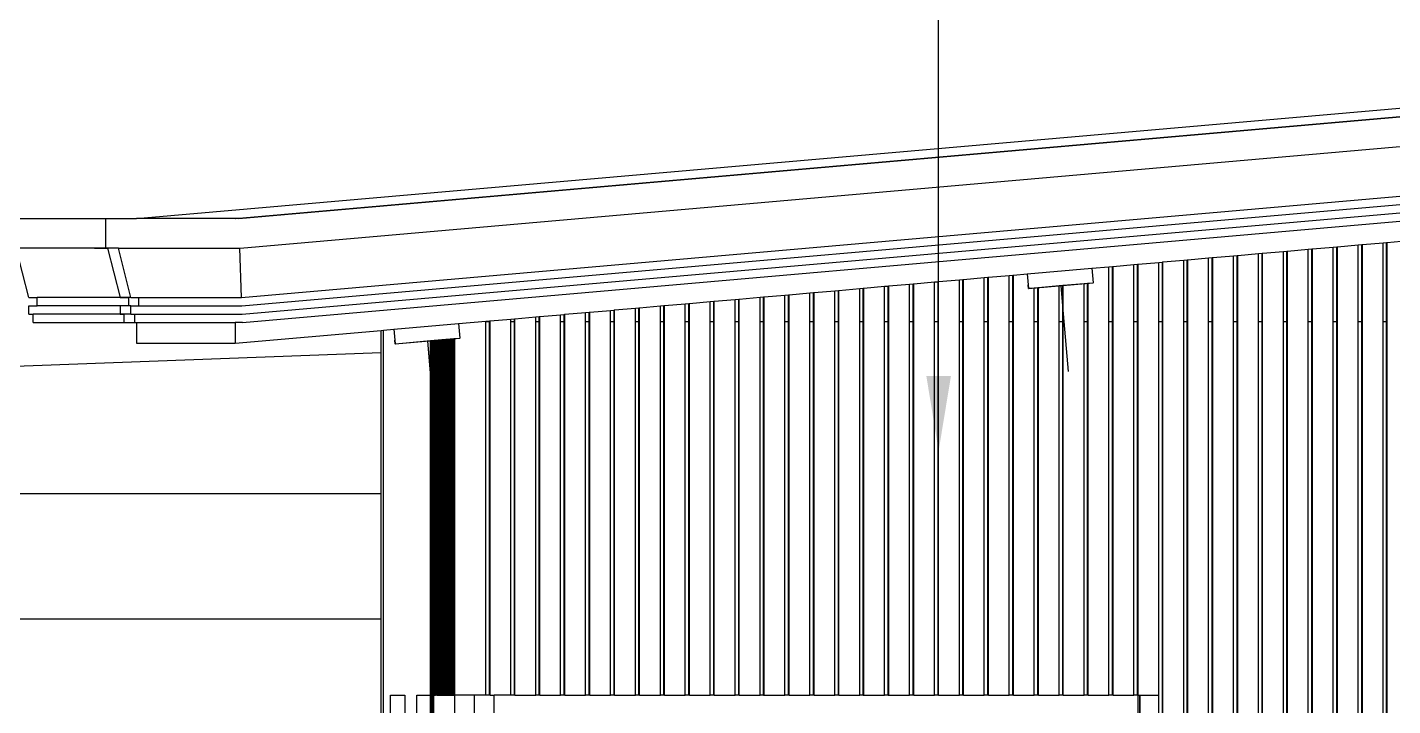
# Model space of a CAD drawing. Header units: inches. Extents: x 7263 to 14962, y 1317 to 2926.
# Drawn here: x 7430.755 to 7434.041, y 1508.798 to 1510.432 of the extents above; entities that cross this region are included whole.
import ezdxf

# ---------------------------------------------------------------- set-up
doc = ezdxf.new("R2010")
doc.units = ezdxf.units.IN
doc.header["$MEASUREMENT"] = 0
doc.layers.add('Layer6', color=6, linetype='Continuous')
doc.styles.get("Standard").update_dxf_attribs({"font": ''})
doc.styles.get('Standard').set_extended_font_data('Tw Cen MT Condensed')
doc.dimstyles.get("Standard").update_dxf_attribs({"dimtxt": 0.2, "dimasz": 0.18, "dimexe": 0.18, "dimexo": 0.0625, "dimgap": 0.09, "dimtad": 0, "dimzin": 0, "dimdsep": 46, "dimtxsty": 'Standard', "dimblk": 'ARCHTICK', "dimcen": 0.09, "dimclrd": 8, "dimclre": 8, "dimclrt": 2, "dimadec": 0, "dimazin": 0, "dimtfac": 1, "dimtofl": 0, "dimtmove": 0, "dimatfit": 3, "dimfxl": 1, "dimtolj": 1, "dimtzin": 0, "dimarcsym": 0})

# ---------------------------------------------------------------- blocks, each defined once
blk = doc.blocks.new('_ArchTick')
at = {"color": 0, "linetype": 'ByBlock', "const_width": 0.15}
blk.add_lwpolyline([(-0.5, -0.5), (0.5, 0.5)], dxfattribs=at)

msp = doc.modelspace()

# ---------------------------------------------------------------- linework, layer by layer
for p, q in [((7431.0182, 1509.9712), (7434.9604, 1510.3162)), ((7431.2555, 1509.9712), (7435.3561, 1510.3301)), ((7431.2561, 1509.9712), (7435.3566, 1510.3301)), ((7431.2561, 1509.9712), (7435.3561, 1510.33)), ((7431.2645, 1509.9712), (7435.3651, 1510.3301)), ((7431.2676, 1509.9002), (7435.3673, 1510.259)), ((7431.2711, 1509.7812), (7435.3716, 1510.1401)), ((7431.2714, 1509.7612), (7435.3719, 1510.1201)), ((7431.2719, 1509.7612), (7435.3725, 1510.1201)), ((7431.2728, 1509.7412), (7435.3734, 1510.1001)), ((7431.2734, 1509.7212), (7435.3561, 1510.0785)), ((7430.6977, 1509.9712), (7430.9447, 1509.9712)), ((7430.9447, 1509.9002), (7430.9447, 1509.9712)), ((7430.9447, 1509.9712), (7431.0182, 1509.9712)), ((7431.2555, 1509.9712), (7431.0182, 1509.9712)), ((7431.2561, 1509.9712), (7431.2555, 1509.9712)), ((7431.2645, 1509.9712), (7431.2561, 1509.9712)), ((7434.0181, 1509.9129), (7434.0266, 1509.9137)), ((7434.0266, 1509.9137), (7434.0281, 1509.9138)), ((7434.0266, 1509.7235), (7434.0266, 1509.9137)), ((7434.0281, 1509.9138), (7434.078, 1509.9182)), ((7434.0281, 1506.5735), (7434.0281, 1509.9138)), ((7430.7592, 1509.7812), (7430.7287, 1509.9002)), ((7430.9447, 1509.9002), (7430.7287, 1509.9002)), ((7430.9172, 1509.9002), (7430.9482, 1509.9002)), ((7430.9748, 1509.9002), (7430.9447, 1509.9002)), ((7430.9482, 1509.9002), (7430.9787, 1509.7812)), ((7431.0044, 1509.7812), (7430.9748, 1509.9002)), ((7430.9748, 1509.9002), (7431.2667, 1509.9002)), ((7431.2667, 1509.9002), (7431.2676, 1509.9002)), ((7431.2711, 1509.7812), (7431.2667, 1509.9002)), ((7433.6082, 1509.8771), (7433.6582, 1509.8815)), ((7433.6582, 1509.8815), (7433.6668, 1509.8822)), ((7433.6582, 1509.7235), (7433.6582, 1509.8815)), ((7433.6668, 1509.8822), (7433.6682, 1509.8823)), ((7433.6668, 1509.7235), (7433.6668, 1509.8822)), ((7433.6682, 1509.8823), (7433.7182, 1509.8867)), ((7433.6682, 1506.5735), (7433.6682, 1509.8823)), ((7433.7182, 1509.8867), (7433.7268, 1509.8875)), ((7433.7182, 1509.7235), (7433.7182, 1509.8867)), ((7433.7268, 1509.8875), (7433.7282, 1509.8876)), ((7433.7268, 1509.7235), (7433.7268, 1509.8875)), ((7433.7282, 1509.8876), (7433.7782, 1509.892)), ((7433.7282, 1506.5735), (7433.7282, 1509.8876)), ((7433.7782, 1509.892), (7433.7867, 1509.8927)), ((7433.7782, 1509.7235), (7433.7782, 1509.892)), ((7433.7867, 1509.8927), (7433.7882, 1509.8928)), ((7433.7867, 1509.7235), (7433.7867, 1509.8927)), ((7433.7882, 1509.8928), (7433.8381, 1509.8972)), ((7433.7882, 1506.5735), (7433.7882, 1509.8928)), ((7433.8381, 1509.8972), (7433.8467, 1509.898)), ((7433.8381, 1509.7235), (7433.8381, 1509.8972)), ((7433.8467, 1509.898), (7433.8481, 1509.8981)), ((7433.8467, 1509.7235), (7433.8467, 1509.898)), ((7433.8481, 1509.8981), (7433.8981, 1509.9025)), ((7433.8481, 1506.5735), (7433.8481, 1509.8981)), ((7433.8981, 1509.9025), (7433.9067, 1509.9032)), ((7433.8981, 1509.7235), (7433.8981, 1509.9025)), ((7433.9067, 1509.9032), (7433.9081, 1509.9033)), ((7433.9067, 1509.7235), (7433.9067, 1509.9032)), ((7433.9081, 1509.9033), (7433.9581, 1509.9077)), ((7433.9081, 1509.7235), (7433.9081, 1509.9033)), ((7433.9581, 1509.9077), (7433.9667, 1509.9085)), ((7433.9581, 1509.7235), (7433.9581, 1509.9077)), ((7433.9667, 1509.9085), (7433.9681, 1509.9086)), ((7433.9667, 1509.7235), (7433.9667, 1509.9085)), ((7433.9681, 1509.9086), (7434.0181, 1509.9129)), ((7433.9681, 1506.5735), (7433.9681, 1509.9086)), ((7434.0181, 1509.7235), (7434.0181, 1509.9129)), ((7433.1617, 1509.838), (7433.3171, 1509.8516)), ((7433.3171, 1509.8516), (7433.3583, 1509.8552)), ((7433.3171, 1509.8516), (7433.3201, 1509.8165)), ((7433.3583, 1509.8552), (7433.3669, 1509.856)), ((7433.3583, 1509.7235), (7433.3583, 1509.8552)), ((7433.3669, 1509.856), (7433.3683, 1509.8561)), ((7433.3669, 1509.7235), (7433.3669, 1509.856)), ((7433.3683, 1509.8561), (7433.4183, 1509.8605)), ((7433.3683, 1508.8235), (7433.3683, 1509.8561)), ((7433.4183, 1509.8605), (7433.4269, 1509.8612)), ((7433.4183, 1509.7235), (7433.4183, 1509.8605)), ((7433.4269, 1509.8612), (7433.4283, 1509.8613)), ((7433.4269, 1509.7235), (7433.4269, 1509.8612)), ((7433.4283, 1509.8613), (7433.4783, 1509.8657)), ((7433.4283, 1508.8235), (7433.4283, 1509.8613)), ((7433.4783, 1509.8657), (7433.4869, 1509.8665)), ((7433.4783, 1509.7235), (7433.4783, 1509.8657)), ((7433.4869, 1509.8665), (7433.4883, 1509.8666)), ((7433.4869, 1509.7235), (7433.4869, 1509.8665)), ((7433.4883, 1509.8666), (7433.5383, 1509.871)), ((7433.4883, 1506.5735), (7433.4883, 1509.8666)), ((7433.5383, 1509.871), (7433.5468, 1509.8717)), ((7433.5383, 1509.7235), (7433.5383, 1509.871)), ((7433.5468, 1509.8717), (7433.5482, 1509.8718)), ((7433.5468, 1509.7235), (7433.5468, 1509.8717)), ((7433.5482, 1509.8718), (7433.5982, 1509.8762)), ((7433.5482, 1509.7235), (7433.5482, 1509.8718)), ((7433.5982, 1509.8762), (7433.6068, 1509.877)), ((7433.5982, 1509.7235), (7433.5982, 1509.8762)), ((7433.6068, 1509.877), (7433.6082, 1509.8771)), ((7433.6068, 1509.7235), (7433.6068, 1509.877)), ((7433.6082, 1506.5735), (7433.6082, 1509.8771)), ((7432.8885, 1509.8141), (7432.9385, 1509.8185)), ((7432.9385, 1509.8185), (7432.9471, 1509.8192)), ((7432.9385, 1509.7235), (7432.9385, 1509.8185)), ((7432.9471, 1509.8192), (7432.9485, 1509.8193)), ((7432.9471, 1509.7235), (7432.9471, 1509.8192)), ((7432.9485, 1509.8193), (7432.9985, 1509.8237)), ((7432.9485, 1508.8235), (7432.9485, 1509.8193)), ((7432.9985, 1509.8237), (7433.0071, 1509.8245)), ((7432.9985, 1509.7235), (7432.9985, 1509.8237)), ((7433.0071, 1509.8245), (7433.0085, 1509.8246)), ((7433.0071, 1509.7235), (7433.0071, 1509.8245)), ((7433.0085, 1509.8246), (7433.0584, 1509.829)), ((7433.0085, 1508.8235), (7433.0085, 1509.8246)), ((7433.0584, 1509.829), (7433.067, 1509.8297)), ((7433.0584, 1509.7235), (7433.0584, 1509.829)), ((7433.067, 1509.8297), (7433.0684, 1509.8298)), ((7433.067, 1509.7235), (7433.067, 1509.8297)), ((7433.0684, 1509.8298), (7433.1184, 1509.8342)), ((7433.0684, 1508.8235), (7433.0684, 1509.8298)), ((7433.1184, 1509.8342), (7433.127, 1509.835)), ((7433.1184, 1509.7235), (7433.1184, 1509.8342)), ((7433.127, 1509.835), (7433.1284, 1509.8351)), ((7433.127, 1509.7235), (7433.127, 1509.835)), ((7433.1284, 1509.8351), (7433.1616, 1509.838)), ((7433.1284, 1508.8235), (7433.1284, 1509.8351)), ((7433.1616, 1509.838), (7433.1639, 1509.8118)), ((7433.1616, 1509.838), (7433.1617, 1509.838)), ((7433.1617, 1509.838), (7433.164, 1509.8118)), ((7433.1647, 1509.8031), (7433.3201, 1509.8165)), ((7433.3195, 1509.8159), (7433.3083, 1509.8149)), ((7433.3201, 1509.8165), (7433.3195, 1509.8159)), ((7432.5187, 1509.7817), (7432.5272, 1509.7825)), ((7432.5272, 1509.7825), (7432.5287, 1509.7826)), ((7432.5272, 1509.7235), (7432.5272, 1509.7825)), ((7432.5287, 1509.7826), (7432.5786, 1509.787)), ((7432.5287, 1508.8235), (7432.5287, 1509.7826)), ((7432.5786, 1509.787), (7432.5872, 1509.7877)), ((7432.5786, 1509.7235), (7432.5786, 1509.787)), ((7432.5872, 1509.7877), (7432.5886, 1509.7878)), ((7432.5872, 1509.7235), (7432.5872, 1509.7877)), ((7432.5886, 1509.7878), (7432.6386, 1509.7922)), ((7432.5886, 1508.8235), (7432.5886, 1509.7878)), ((7432.6386, 1509.7922), (7432.6472, 1509.793)), ((7432.6386, 1509.7235), (7432.6386, 1509.7922)), ((7432.6472, 1509.793), (7432.6486, 1509.7931)), ((7432.6472, 1509.7235), (7432.6472, 1509.793)), ((7432.6486, 1509.7931), (7432.6986, 1509.7975)), ((7432.6486, 1508.8235), (7432.6486, 1509.7931)), ((7432.6986, 1509.7975), (7432.7072, 1509.7982)), ((7432.6986, 1509.7235), (7432.6986, 1509.7975)), ((7432.7072, 1509.7982), (7432.7086, 1509.7983)), ((7432.7072, 1509.7235), (7432.7072, 1509.7982)), ((7432.7086, 1509.7983), (7432.7586, 1509.8027)), ((7432.7086, 1508.8235), (7432.7086, 1509.7983)), ((7432.7586, 1509.8027), (7432.7671, 1509.8035)), ((7432.7586, 1509.7235), (7432.7586, 1509.8027)), ((7432.7671, 1509.8035), (7432.7686, 1509.8036)), ((7432.7671, 1509.7235), (7432.7671, 1509.8035)), ((7432.7686, 1509.8036), (7432.8185, 1509.808)), ((7432.7686, 1508.8235), (7432.7686, 1509.8036)), ((7432.8185, 1509.808), (7432.8271, 1509.8087)), ((7432.8185, 1509.7235), (7432.8185, 1509.808)), ((7432.8271, 1509.8087), (7432.8285, 1509.8088)), ((7432.8271, 1509.7235), (7432.8271, 1509.8087)), ((7432.8285, 1509.8088), (7432.8785, 1509.8132)), ((7432.8285, 1509.7235), (7432.8285, 1509.8088)), ((7432.8785, 1509.8132), (7432.8871, 1509.814)), ((7432.8785, 1509.7235), (7432.8785, 1509.8132)), ((7432.8871, 1509.814), (7432.8885, 1509.8141)), ((7432.8871, 1509.7235), (7432.8871, 1509.814)), ((7432.8885, 1508.8235), (7432.8885, 1509.8141)), ((7433.1639, 1509.8118), (7433.1647, 1509.8031)), ((7433.164, 1509.8118), (7433.1639, 1509.8118)), ((7433.1647, 1509.8031), (7433.164, 1509.8118)), ((7433.1647, 1509.8031), (7433.1654, 1509.8025)), ((7433.1784, 1509.8036), (7433.1654, 1509.8025)), ((7433.187, 1509.8044), (7433.1784, 1509.8036)), ((7433.1784, 1509.7235), (7433.1784, 1509.8036)), ((7433.1884, 1509.8045), (7433.187, 1509.8044)), ((7433.187, 1509.7235), (7433.187, 1509.8044)), ((7433.2384, 1509.8088), (7433.1884, 1509.8045)), ((7433.1884, 1509.7235), (7433.1884, 1509.8045)), ((7433.247, 1509.8096), (7433.2384, 1509.8088)), ((7433.2384, 1509.7235), (7433.2384, 1509.8088)), ((7433.2424, 1509.8092), (7433.2483, 1509.742)), ((7433.2424, 1509.8092), (7433.2456, 1509.7727)), ((7433.2484, 1509.8097), (7433.247, 1509.8096)), ((7433.247, 1509.7235), (7433.247, 1509.8096)), ((7433.2983, 1509.814), (7433.2484, 1509.8097)), ((7433.2484, 1508.8235), (7433.2484, 1509.8097)), ((7433.3069, 1509.8148), (7433.2983, 1509.814)), ((7433.2983, 1509.7235), (7433.2983, 1509.814)), ((7433.3083, 1509.8149), (7433.3069, 1509.8148)), ((7433.3069, 1509.7235), (7433.3069, 1509.8148)), ((7433.3083, 1508.8235), (7433.3083, 1509.8149)), ((7430.7592, 1509.7812), (7430.7792, 1509.7812)), ((7430.7592, 1509.7412), (7430.7592, 1509.7612)), ((7430.7592, 1509.7612), (7430.7792, 1509.7612)), ((7430.7792, 1509.7612), (7430.7792, 1509.7812)), ((7431.0044, 1509.7812), (7430.7792, 1509.7812)), ((7431.0044, 1509.7612), (7430.7792, 1509.7612)), ((7430.9787, 1509.7812), (7430.9987, 1509.7812)), ((7430.9987, 1509.7612), (7430.9787, 1509.7612)), ((7430.9787, 1509.7612), (7430.9787, 1509.7412)), ((7430.9987, 1509.7812), (7430.9987, 1509.7612)), ((7431.0044, 1509.7812), (7431.0238, 1509.7812)), ((7431.0044, 1509.7412), (7431.0044, 1509.7612)), ((7431.0044, 1509.7612), (7431.0238, 1509.7612)), ((7431.0238, 1509.7612), (7431.0238, 1509.7812)), ((7431.0238, 1509.7812), (7431.2711, 1509.7812)), ((7431.0238, 1509.7612), (7431.2714, 1509.7612)), ((7431.2719, 1509.7612), (7431.2714, 1509.7612)), ((7432.1088, 1509.7458), (7432.1588, 1509.7502)), ((7432.1588, 1509.7502), (7432.1674, 1509.751)), ((7432.1588, 1509.7235), (7432.1588, 1509.7502)), ((7432.1674, 1509.751), (7432.1688, 1509.7511)), ((7432.1674, 1509.7235), (7432.1674, 1509.751)), ((7432.1688, 1509.7511), (7432.2188, 1509.7555)), ((7432.1688, 1508.8235), (7432.1688, 1509.7511)), ((7432.2188, 1509.7555), (7432.2274, 1509.7562)), ((7432.2188, 1509.7235), (7432.2188, 1509.7555)), ((7432.2274, 1509.7562), (7432.2288, 1509.7563)), ((7432.2274, 1509.7235), (7432.2274, 1509.7562)), ((7432.2288, 1509.7563), (7432.2788, 1509.7607)), ((7432.2288, 1508.8235), (7432.2288, 1509.7563)), ((7432.2788, 1509.7607), (7432.2873, 1509.7615)), ((7432.2788, 1509.7235), (7432.2788, 1509.7607)), ((7432.2873, 1509.7615), (7432.2887, 1509.7616)), ((7432.2873, 1509.7235), (7432.2873, 1509.7615)), ((7432.2887, 1509.7616), (7432.3387, 1509.766)), ((7432.2887, 1508.8235), (7432.2887, 1509.7616)), ((7432.3387, 1509.766), (7432.3473, 1509.7667)), ((7432.3387, 1509.7235), (7432.3387, 1509.766)), ((7432.3473, 1509.7667), (7432.3487, 1509.7668)), ((7432.3473, 1509.7235), (7432.3473, 1509.7667)), ((7432.3487, 1509.7668), (7432.3987, 1509.7712)), ((7432.3487, 1508.8235), (7432.3487, 1509.7668)), ((7432.3987, 1509.7712), (7432.4073, 1509.772)), ((7432.3987, 1509.7235), (7432.3987, 1509.7712)), ((7432.4073, 1509.772), (7432.4087, 1509.7721)), ((7432.4073, 1509.7235), (7432.4073, 1509.772)), ((7432.4087, 1509.7721), (7432.4587, 1509.7765)), ((7432.4087, 1508.8235), (7432.4087, 1509.7721)), ((7432.4587, 1509.7765), (7432.4673, 1509.7772)), ((7432.4587, 1509.7235), (7432.4587, 1509.7765)), ((7432.4673, 1509.7772), (7432.4687, 1509.7773)), ((7432.4673, 1509.7235), (7432.4673, 1509.7772)), ((7432.4687, 1509.7773), (7432.5187, 1509.7817)), ((7432.4687, 1509.7235), (7432.4687, 1509.7773)), ((7432.5187, 1509.7235), (7432.5187, 1509.7817)), ((7430.7592, 1509.7412), (7430.7692, 1509.7412)), ((7430.7692, 1509.7212), (7430.7692, 1509.7412)), ((7431.0044, 1509.7412), (7430.7692, 1509.7412)), ((7430.7692, 1509.7212), (7431.0141, 1509.7212)), ((7430.9787, 1509.7412), (7430.9887, 1509.7412)), ((7430.9887, 1509.7212), (7430.9887, 1509.7412)), ((7431.0044, 1509.7412), (7431.0141, 1509.7412)), ((7431.0141, 1509.7212), (7431.0141, 1509.7412)), ((7431.0141, 1509.7412), (7431.2728, 1509.7412)), ((7431.0141, 1509.7212), (7431.0182, 1509.7212)), ((7431.0182, 1509.7212), (7431.0182, 1509.6712)), ((7431.0182, 1509.7212), (7431.2555, 1509.7212)), ((7431.2555, 1509.7212), (7431.2555, 1509.6712)), ((7431.2734, 1509.7212), (7431.2555, 1509.7212)), ((7431.6374, 1509.7046), (7431.7929, 1509.7182)), ((7431.7929, 1509.7182), (7431.8589, 1509.724)), ((7431.7929, 1509.7182), (7431.7959, 1509.6831)), ((7431.8589, 1509.724), (7431.8675, 1509.7247)), ((7431.8589, 1509.7235), (7431.8589, 1509.724)), ((7431.8589, 1509.7235), (7431.8675, 1509.7235)), ((7431.8589, 1508.8235), (7431.8589, 1509.7235)), ((7431.8675, 1509.7247), (7431.8689, 1509.7248)), ((7431.8675, 1509.7235), (7431.8675, 1509.7247)), ((7431.8675, 1508.8235), (7431.8675, 1509.7235)), ((7431.8689, 1509.7248), (7431.9189, 1509.7292)), ((7431.8689, 1508.8235), (7431.8689, 1509.7248)), ((7431.9189, 1509.7292), (7431.9275, 1509.73)), ((7431.9189, 1509.7235), (7431.9189, 1509.7292)), ((7431.9189, 1509.7235), (7431.9275, 1509.7235)), ((7431.9189, 1508.8235), (7431.9189, 1509.7235)), ((7431.9275, 1509.73), (7431.9289, 1509.7301)), ((7431.9275, 1509.7235), (7431.9275, 1509.73)), ((7431.9275, 1508.8235), (7431.9275, 1509.7235)), ((7431.9289, 1509.7301), (7431.9789, 1509.7345)), ((7431.9289, 1508.8235), (7431.9289, 1509.7301)), ((7431.9789, 1509.7345), (7431.9875, 1509.7352)), ((7431.9789, 1509.7235), (7431.9789, 1509.7345)), ((7431.9789, 1509.7235), (7431.9875, 1509.7235)), ((7431.9789, 1508.8235), (7431.9789, 1509.7235)), ((7431.9875, 1509.7352), (7431.9889, 1509.7353)), ((7431.9875, 1509.7235), (7431.9875, 1509.7352)), ((7431.9875, 1508.8235), (7431.9875, 1509.7235)), ((7431.9889, 1509.7353), (7432.0388, 1509.7397)), ((7431.9889, 1508.8235), (7431.9889, 1509.7353)), ((7432.0388, 1509.7397), (7432.0474, 1509.7405)), ((7432.0388, 1509.7235), (7432.0388, 1509.7397)), ((7432.0388, 1509.7235), (7432.0474, 1509.7235)), ((7432.0388, 1508.8235), (7432.0388, 1509.7235)), ((7432.0474, 1509.7405), (7432.0488, 1509.7406)), ((7432.0474, 1509.7235), (7432.0474, 1509.7405)), ((7432.0474, 1508.8235), (7432.0474, 1509.7235)), ((7432.0488, 1509.7406), (7432.0988, 1509.745)), ((7432.0488, 1508.8235), (7432.0488, 1509.7406)), ((7432.0988, 1509.745), (7432.1074, 1509.7457)), ((7432.0988, 1509.7235), (7432.0988, 1509.745)), ((7432.0988, 1509.7235), (7432.1074, 1509.7235)), ((7432.0988, 1508.8235), (7432.0988, 1509.7235)), ((7432.1074, 1509.7457), (7432.1088, 1509.7458)), ((7432.1074, 1509.7235), (7432.1074, 1509.7457)), ((7432.1074, 1509.7235), (7432.1088, 1509.7235)), ((7432.1074, 1508.8235), (7432.1074, 1509.7235)), ((7432.1088, 1509.7235), (7432.1088, 1509.7458)), ((7432.1088, 1508.8235), (7432.1088, 1509.7235)), ((7432.1588, 1509.7235), (7432.1674, 1509.7235)), ((7432.1588, 1508.8235), (7432.1588, 1509.7235)), ((7432.1674, 1508.8235), (7432.1674, 1509.7235)), ((7432.2188, 1509.7235), (7432.2274, 1509.7235)), ((7432.2188, 1508.8235), (7432.2188, 1509.7235)), ((7432.2274, 1508.8235), (7432.2274, 1509.7235)), ((7432.2788, 1509.7235), (7432.2873, 1509.7235)), ((7432.2788, 1508.8235), (7432.2788, 1509.7235)), ((7432.2873, 1508.8235), (7432.2873, 1509.7235)), ((7432.3387, 1509.7235), (7432.3473, 1509.7235)), ((7432.3387, 1508.8235), (7432.3387, 1509.7235)), ((7432.3473, 1508.8235), (7432.3473, 1509.7235)), ((7432.3987, 1509.7235), (7432.4073, 1509.7235)), ((7432.3987, 1508.8235), (7432.3987, 1509.7235)), ((7432.4073, 1508.8235), (7432.4073, 1509.7235)), ((7432.4587, 1509.7235), (7432.4673, 1509.7235)), ((7432.4587, 1508.8235), (7432.4587, 1509.7235)), ((7432.4673, 1509.7235), (7432.4687, 1509.7235)), ((7432.4673, 1508.8235), (7432.4673, 1509.7235)), ((7432.4687, 1508.8235), (7432.4687, 1509.7235)), ((7432.5187, 1509.7235), (7432.5272, 1509.7235)), ((7432.5187, 1508.8235), (7432.5187, 1509.7235)), ((7432.5272, 1508.8235), (7432.5272, 1509.7235)), ((7432.5786, 1509.7235), (7432.5872, 1509.7235)), ((7432.5786, 1508.8235), (7432.5786, 1509.7235)), ((7432.5872, 1508.8235), (7432.5872, 1509.7235)), ((7432.6386, 1509.7235), (7432.6472, 1509.7235)), ((7432.6386, 1508.8235), (7432.6386, 1509.7235)), ((7432.6472, 1508.8235), (7432.6472, 1509.7235)), ((7432.6986, 1509.7235), (7432.7072, 1509.7235)), ((7432.6986, 1508.8235), (7432.6986, 1509.7235)), ((7432.7072, 1508.8235), (7432.7072, 1509.7235)), ((7432.7586, 1509.7235), (7432.7671, 1509.7235)), ((7432.7586, 1508.8235), (7432.7586, 1509.7235)), ((7432.7671, 1508.8235), (7432.7671, 1509.7235)), ((7432.8185, 1509.7235), (7432.8271, 1509.7235)), ((7432.8185, 1508.8235), (7432.8185, 1509.7235)), ((7432.8271, 1509.7235), (7432.8285, 1509.7235)), ((7432.8271, 1508.8235), (7432.8271, 1509.7235)), ((7432.8285, 1508.8235), (7432.8285, 1509.7235)), ((7432.8785, 1509.7235), (7432.8871, 1509.7235)), ((7432.8785, 1508.8235), (7432.8785, 1509.7235)), ((7432.8871, 1508.8235), (7432.8871, 1509.7235)), ((7432.9385, 1509.7235), (7432.9471, 1509.7235)), ((7432.9385, 1508.8235), (7432.9385, 1509.7235)), ((7432.9471, 1508.8235), (7432.9471, 1509.7235)), ((7432.9985, 1509.7235), (7433.0071, 1509.7235)), ((7432.9985, 1508.8235), (7432.9985, 1509.7235)), ((7433.0071, 1508.8235), (7433.0071, 1509.7235)), ((7433.0584, 1509.7235), (7433.067, 1509.7235)), ((7433.0584, 1508.8235), (7433.0584, 1509.7235)), ((7433.067, 1508.8235), (7433.067, 1509.7235)), ((7433.1184, 1509.7235), (7433.127, 1509.7235)), ((7433.1184, 1508.8235), (7433.1184, 1509.7235)), ((7433.127, 1508.8235), (7433.127, 1509.7235)), ((7433.1784, 1509.7235), (7433.187, 1509.7235)), ((7433.1784, 1508.8235), (7433.1784, 1509.7235)), ((7433.187, 1509.7235), (7433.1884, 1509.7235)), ((7433.187, 1508.8235), (7433.187, 1509.7235)), ((7433.1884, 1508.8235), (7433.1884, 1509.7235)), ((7433.2384, 1509.7235), (7433.247, 1509.7235)), ((7433.2384, 1508.8235), (7433.2384, 1509.7235)), ((7433.247, 1508.8235), (7433.247, 1509.7235)), ((7433.2483, 1509.742), (7433.2603, 1509.6031)), ((7433.2983, 1509.7235), (7433.3069, 1509.7235)), ((7433.2983, 1508.8235), (7433.2983, 1509.7235)), ((7433.3069, 1508.8235), (7433.3069, 1509.7235)), ((7433.3583, 1509.7235), (7433.3669, 1509.7235)), ((7433.3583, 1508.8235), (7433.3583, 1509.7235)), ((7433.3669, 1508.8235), (7433.3669, 1509.7235)), ((7433.4183, 1509.7235), (7433.4269, 1509.7235)), ((7433.4183, 1508.8235), (7433.4183, 1509.7235)), ((7433.4269, 1508.8235), (7433.4269, 1509.7235)), ((7433.4783, 1509.7235), (7433.4869, 1509.7235)), ((7433.4783, 1508.8235), (7433.4783, 1509.7235)), ((7433.4869, 1506.5735), (7433.4869, 1509.7235)), ((7433.5383, 1509.7235), (7433.5468, 1509.7235)), ((7433.5383, 1506.5735), (7433.5383, 1509.7235)), ((7433.5468, 1509.7235), (7433.5482, 1509.7235)), ((7433.5468, 1506.5735), (7433.5468, 1509.7235)), ((7433.5482, 1506.5735), (7433.5482, 1509.7235)), ((7433.5982, 1509.7235), (7433.6068, 1509.7235)), ((7433.5982, 1506.5735), (7433.5982, 1509.7235)), ((7433.6068, 1506.5735), (7433.6068, 1509.7235)), ((7433.6582, 1509.7235), (7433.6668, 1509.7235)), ((7433.6582, 1506.5735), (7433.6582, 1509.7235)), ((7433.6668, 1506.5735), (7433.6668, 1509.7235)), ((7433.7182, 1509.7235), (7433.7268, 1509.7235)), ((7433.7182, 1506.5735), (7433.7182, 1509.7235)), ((7433.7268, 1506.5735), (7433.7268, 1509.7235)), ((7433.7782, 1509.7235), (7433.7867, 1509.7235)), ((7433.7782, 1506.5735), (7433.7782, 1509.7235)), ((7433.7867, 1506.5735), (7433.7867, 1509.7235)), ((7433.8381, 1509.7235), (7433.8467, 1509.7235)), ((7433.8381, 1506.5735), (7433.8381, 1509.7235)), ((7433.8467, 1506.5735), (7433.8467, 1509.7235)), ((7433.8981, 1509.7235), (7433.9067, 1509.7235)), ((7433.8981, 1506.5735), (7433.8981, 1509.7235)), ((7433.9067, 1509.7235), (7433.9081, 1509.7235)), ((7433.9067, 1506.5735), (7433.9067, 1509.7235)), ((7433.9081, 1506.5735), (7433.9081, 1509.7235)), ((7433.9581, 1509.7235), (7433.9667, 1509.7235)), ((7433.9581, 1506.5735), (7433.9581, 1509.7235)), ((7433.9667, 1506.5735), (7433.9667, 1509.7235)), ((7434.0181, 1509.7235), (7434.0266, 1509.7235)), ((7434.0181, 1506.5735), (7434.0181, 1509.7235)), ((7434.0266, 1506.5735), (7434.0266, 1509.7235)), ((7431.2555, 1509.6712), (7431.6071, 1509.7019)), ((7431.6071, 1509.7019), (7431.6127, 1509.7024)), ((7431.6071, 1508.7435), (7431.6071, 1509.7019)), ((7431.6127, 1509.7024), (7431.6374, 1509.7046)), ((7431.6127, 1507.8435), (7431.6127, 1509.7024)), ((7431.6374, 1509.7046), (7431.6397, 1509.6784)), ((7431.6374, 1509.7046), (7431.6397, 1509.6784)), ((7431.6374, 1509.7046), (7431.6374, 1509.7046)), ((7431.0182, 1509.6712), (7431.2555, 1509.6712)), ((7431.6397, 1509.6784), (7431.6405, 1509.6697)), ((7431.6397, 1509.6784), (7431.6397, 1509.6784)), ((7431.6405, 1509.6697), (7431.6397, 1509.6784)), ((7431.6405, 1509.6697), (7431.7959, 1509.6831)), ((7431.6405, 1509.6697), (7431.6412, 1509.6691)), ((7431.7257, 1509.6764), (7431.6412, 1509.6691)), ((7431.7182, 1509.6758), (7431.724, 1509.6086)), ((7431.7182, 1509.6758), (7431.7214, 1509.6393)), ((7431.7271, 1509.6766), (7431.7257, 1509.6764)), ((7431.7257, 1508.8235), (7431.7257, 1509.6764)), ((7431.7271, 1508.8235), (7431.7271, 1509.6766)), ((7431.7274, 1509.6766), (7431.7271, 1509.6766)), ((7431.7288, 1509.6767), (7431.7274, 1509.6766)), ((7431.7274, 1508.8235), (7431.7274, 1509.6766)), ((7431.7288, 1508.8235), (7431.7288, 1509.6767)), ((7431.7291, 1509.6767), (7431.7288, 1509.6767)), ((7431.7305, 1509.6768), (7431.7291, 1509.6767)), ((7431.7291, 1508.8235), (7431.7291, 1509.6767)), ((7431.7308, 1509.6769), (7431.7305, 1509.6768)), ((7431.7305, 1508.8235), (7431.7305, 1509.6768)), ((7431.7322, 1509.677), (7431.7308, 1509.6769)), ((7431.7308, 1508.8235), (7431.7308, 1509.6769)), ((7431.7322, 1508.8235), (7431.7322, 1509.677)), ((7431.7325, 1509.677), (7431.7322, 1509.677)), ((7431.7339, 1509.6771), (7431.7325, 1509.677)), ((7431.7325, 1508.8235), (7431.7325, 1509.677)), ((7431.7342, 1509.6772), (7431.7339, 1509.6771)), ((7431.7339, 1508.8235), (7431.7339, 1509.6771)), ((7431.7356, 1509.6773), (7431.7342, 1509.6772)), ((7431.7342, 1508.8235), (7431.7342, 1509.6772)), ((7431.7356, 1508.8235), (7431.7356, 1509.6773)), ((7431.7359, 1509.6773), (7431.7356, 1509.6773)), ((7431.7373, 1509.6774), (7431.7359, 1509.6773)), ((7431.7359, 1508.8235), (7431.7359, 1509.6773)), ((7431.7376, 1509.6775), (7431.7373, 1509.6774)), ((7431.7373, 1508.8235), (7431.7373, 1509.6774)), ((7431.739, 1509.6776), (7431.7376, 1509.6775)), ((7431.7376, 1508.8235), (7431.7376, 1509.6775)), ((7431.739, 1508.8235), (7431.739, 1509.6776)), ((7431.7393, 1509.6776), (7431.739, 1509.6776)), ((7431.7407, 1509.6777), (7431.7393, 1509.6776)), ((7431.7393, 1508.8235), (7431.7393, 1509.6776)), ((7431.7407, 1508.8235), (7431.7407, 1509.6777)), ((7431.741, 1509.6777), (7431.7407, 1509.6777)), ((7431.7424, 1509.6779), (7431.741, 1509.6777)), ((7431.741, 1508.8235), (7431.741, 1509.6777)), ((7431.7424, 1508.8235), (7431.7424, 1509.6779)), ((7431.7427, 1509.6779), (7431.7424, 1509.6779)), ((7431.7441, 1509.678), (7431.7427, 1509.6779)), ((7431.7427, 1508.8235), (7431.7427, 1509.6779)), ((7431.7441, 1508.8235), (7431.7441, 1509.678)), ((7431.7444, 1509.678), (7431.7441, 1509.678)), ((7431.7458, 1509.6782), (7431.7444, 1509.678)), ((7431.7444, 1508.8235), (7431.7444, 1509.678)), ((7431.7458, 1508.8235), (7431.7458, 1509.6782)), ((7431.7461, 1509.6782), (7431.7458, 1509.6782)), ((7431.7475, 1509.6783), (7431.7461, 1509.6782)), ((7431.7461, 1508.8235), (7431.7461, 1509.6782)), ((7431.7475, 1508.8235), (7431.7475, 1509.6783)), ((7431.7478, 1509.6783), (7431.7475, 1509.6783)), ((7431.7492, 1509.6785), (7431.7478, 1509.6783)), ((7431.7478, 1508.8235), (7431.7478, 1509.6783)), ((7431.7492, 1508.8235), (7431.7492, 1509.6785)), ((7431.7494, 1509.6785), (7431.7492, 1509.6785)), ((7431.7509, 1509.6786), (7431.7494, 1509.6785)), ((7431.7494, 1508.8235), (7431.7494, 1509.6785)), ((7431.7509, 1508.8235), (7431.7509, 1509.6786)), ((7431.7511, 1509.6786), (7431.7509, 1509.6786)), ((7431.7526, 1509.6788), (7431.7511, 1509.6786)), ((7431.7511, 1508.8235), (7431.7511, 1509.6786)), ((7431.7526, 1508.8235), (7431.7526, 1509.6788)), ((7431.7528, 1509.6788), (7431.7526, 1509.6788)), ((7431.7542, 1509.6789), (7431.7528, 1509.6788)), ((7431.7528, 1508.8235), (7431.7528, 1509.6788)), ((7431.7542, 1508.8235), (7431.7542, 1509.6789)), ((7431.7545, 1509.6789), (7431.7542, 1509.6789)), ((7431.7559, 1509.679), (7431.7545, 1509.6789)), ((7431.7545, 1508.8235), (7431.7545, 1509.6789)), ((7431.7562, 1509.6791), (7431.7559, 1509.679)), ((7431.7559, 1508.8235), (7431.7559, 1509.679)), ((7431.7576, 1509.6792), (7431.7562, 1509.6791)), ((7431.7562, 1508.8235), (7431.7562, 1509.6791)), ((7431.7576, 1508.8235), (7431.7576, 1509.6792)), ((7431.7579, 1509.6792), (7431.7576, 1509.6792)), ((7431.7593, 1509.6793), (7431.7579, 1509.6792)), ((7431.7579, 1508.8235), (7431.7579, 1509.6792)), ((7431.7596, 1509.6794), (7431.7593, 1509.6793)), ((7431.7593, 1508.8235), (7431.7593, 1509.6793)), ((7431.761, 1509.6795), (7431.7596, 1509.6794)), ((7431.7596, 1508.8235), (7431.7596, 1509.6794)), ((7431.761, 1508.8235), (7431.761, 1509.6795)), ((7431.7613, 1509.6795), (7431.761, 1509.6795)), ((7431.7627, 1509.6796), (7431.7613, 1509.6795)), ((7431.7613, 1508.8235), (7431.7613, 1509.6795)), ((7431.763, 1509.6797), (7431.7627, 1509.6796)), ((7431.7627, 1508.8235), (7431.7627, 1509.6796)), ((7431.7644, 1509.6798), (7431.763, 1509.6797)), ((7431.763, 1508.8235), (7431.763, 1509.6797)), ((7431.7644, 1508.8235), (7431.7644, 1509.6798)), ((7431.7647, 1509.6798), (7431.7644, 1509.6798)), ((7431.7661, 1509.6799), (7431.7647, 1509.6798)), ((7431.7647, 1508.8235), (7431.7647, 1509.6798)), ((7431.7664, 1509.68), (7431.7661, 1509.6799)), ((7431.7661, 1508.8235), (7431.7661, 1509.6799)), ((7431.7678, 1509.6801), (7431.7664, 1509.68)), ((7431.7664, 1508.8235), (7431.7664, 1509.68)), ((7431.7678, 1508.8235), (7431.7678, 1509.6801)), ((7431.7681, 1509.6801), (7431.7678, 1509.6801)), ((7431.7695, 1509.6802), (7431.7681, 1509.6801)), ((7431.7681, 1508.8235), (7431.7681, 1509.6801)), ((7431.7695, 1508.8235), (7431.7695, 1509.6802)), ((7431.7698, 1509.6802), (7431.7695, 1509.6802)), ((7431.7712, 1509.6804), (7431.7698, 1509.6802)), ((7431.7698, 1508.8235), (7431.7698, 1509.6802)), ((7431.7712, 1508.8235), (7431.7712, 1509.6804)), ((7431.7715, 1509.6804), (7431.7712, 1509.6804)), ((7431.7729, 1509.6805), (7431.7715, 1509.6804)), ((7431.7715, 1508.8235), (7431.7715, 1509.6804)), ((7431.7729, 1508.8235), (7431.7729, 1509.6805)), ((7431.7732, 1509.6805), (7431.7729, 1509.6805)), ((7431.7746, 1509.6807), (7431.7732, 1509.6805)), ((7431.7732, 1508.8235), (7431.7732, 1509.6805)), ((7431.7746, 1508.8235), (7431.7746, 1509.6807)), ((7431.7749, 1509.6807), (7431.7746, 1509.6807)), ((7431.7763, 1509.6808), (7431.7749, 1509.6807)), ((7431.7749, 1508.8235), (7431.7749, 1509.6807)), ((7431.7763, 1508.8235), (7431.7763, 1509.6808)), ((7431.7766, 1509.6808), (7431.7763, 1509.6808)), ((7431.778, 1509.681), (7431.7766, 1509.6808)), ((7431.7766, 1508.8235), (7431.7766, 1509.6808)), ((7431.778, 1508.8235), (7431.778, 1509.681)), ((7431.7783, 1509.681), (7431.778, 1509.681)), ((7431.7797, 1509.6811), (7431.7783, 1509.681)), ((7431.7783, 1508.8235), (7431.7783, 1509.681)), ((7431.7797, 1508.8235), (7431.7797, 1509.6811)), ((7431.7799, 1509.6811), (7431.7797, 1509.6811)), ((7431.7814, 1509.6812), (7431.7799, 1509.6811)), ((7431.7799, 1508.8235), (7431.7799, 1509.6811)), ((7431.7816, 1509.6813), (7431.7814, 1509.6812)), ((7431.7814, 1508.8235), (7431.7814, 1509.6812)), ((7431.7831, 1509.6814), (7431.7816, 1509.6813)), ((7431.7816, 1508.8235), (7431.7816, 1509.6813)), ((7431.7845, 1509.6815), (7431.7831, 1509.6814)), ((7431.7831, 1508.8235), (7431.7831, 1509.6814)), ((7431.7953, 1509.6825), (7431.7845, 1509.6815)), ((7431.7845, 1508.8235), (7431.7845, 1509.6815)), ((7431.7959, 1509.6831), (7431.7953, 1509.6825)), ((7431.6071, 1509.6476), (7428.6182, 1509.5376)), ((7431.724, 1509.6086), (7431.736, 1509.4697)), ((7431.6071, 1509.3087), (7428.8238, 1509.3087)), ((7428.8238, 1509.0073), (7431.6071, 1509.0073)), ((7431.6298, 1507.9235), (7431.6298, 1508.8235)), ((7431.6298, 1508.8235), (7431.6636, 1508.8235)), ((7431.6636, 1508.8235), (7431.6636, 1507.9235)), ((7431.6925, 1507.0735), (7431.6925, 1508.8235)), ((7431.6925, 1508.8235), (7431.7257, 1508.8235)), ((7431.7257, 1507.0735), (7431.7257, 1508.8235)), ((7431.7271, 1508.8235), (7431.7274, 1508.8235)), ((7431.7271, 1507.0735), (7431.7271, 1508.8235)), ((7431.7274, 1507.0735), (7431.7274, 1508.8235)), ((7431.7288, 1508.8235), (7431.7291, 1508.8235)), ((7431.7288, 1507.0735), (7431.7288, 1508.8235)), ((7431.7291, 1507.0735), (7431.7291, 1508.8235)), ((7431.7305, 1508.8235), (7431.7308, 1508.8235)), ((7431.7305, 1507.0735), (7431.7305, 1508.8235)), ((7431.7308, 1507.0735), (7431.7308, 1508.8235)), ((7431.7322, 1508.8235), (7431.7325, 1508.8235)), ((7431.7322, 1507.0735), (7431.7322, 1508.8235)), ((7431.7339, 1508.8235), (7431.7325, 1508.8235)), ((7431.7325, 1507.6235), (7431.7325, 1508.8235)), ((7431.7339, 1507.6235), (7431.7339, 1508.8235)), ((7431.7339, 1508.8235), (7431.7342, 1508.8235)), ((7431.7356, 1508.8235), (7431.7342, 1508.8235)), ((7431.7356, 1508.8235), (7431.7359, 1508.8235)), ((7431.7373, 1508.8235), (7431.7359, 1508.8235)), ((7431.7373, 1508.8235), (7431.7376, 1508.8235)), ((7431.739, 1508.8235), (7431.7376, 1508.8235)), ((7431.739, 1508.8235), (7431.7393, 1508.8235)), ((7431.7407, 1508.8235), (7431.7393, 1508.8235)), ((7431.7407, 1508.8235), (7431.741, 1508.8235)), ((7431.741, 1508.8235), (7431.7424, 1508.8235)), ((7431.7424, 1508.8235), (7431.7427, 1508.8235)), ((7431.7427, 1508.8235), (7431.7441, 1508.8235)), ((7431.7441, 1508.8235), (7431.7444, 1508.8235)), ((7431.7444, 1508.8235), (7431.7458, 1508.8235)), ((7431.7458, 1508.8235), (7431.7461, 1508.8235)), ((7431.7461, 1508.8235), (7431.7475, 1508.8235)), ((7431.7475, 1508.8235), (7431.7478, 1508.8235)), ((7431.7478, 1508.8235), (7431.7492, 1508.8235)), ((7431.7492, 1508.8235), (7431.7494, 1508.8235)), ((7431.7494, 1508.8235), (7431.7509, 1508.8235)), ((7431.7509, 1508.8235), (7431.7511, 1508.8235)), ((7431.7511, 1508.8235), (7431.7526, 1508.8235)), ((7431.7526, 1508.8235), (7431.7528, 1508.8235)), ((7431.7528, 1508.8235), (7431.7542, 1508.8235)), ((7431.7542, 1508.8235), (7431.7545, 1508.8235)), ((7431.7545, 1508.8235), (7431.7559, 1508.8235)), ((7431.7559, 1508.8235), (7431.7562, 1508.8235)), ((7431.7562, 1508.8235), (7431.7576, 1508.8235)), ((7431.7576, 1508.8235), (7431.7579, 1508.8235)), ((7431.7579, 1508.8235), (7431.7593, 1508.8235)), ((7431.7593, 1508.8235), (7431.7596, 1508.8235)), ((7431.7596, 1508.8235), (7431.761, 1508.8235)), ((7431.761, 1508.8235), (7431.7613, 1508.8235)), ((7431.7613, 1508.8235), (7431.7627, 1508.8235)), ((7431.7627, 1508.8235), (7431.763, 1508.8235)), ((7431.763, 1508.8235), (7431.7644, 1508.8235)), ((7431.7644, 1508.8235), (7431.7647, 1508.8235)), ((7431.7647, 1508.8235), (7431.7661, 1508.8235)), ((7431.7661, 1508.8235), (7431.7664, 1508.8235)), ((7431.7664, 1508.8235), (7431.7678, 1508.8235)), ((7431.7678, 1508.8235), (7431.7681, 1508.8235)), ((7431.7681, 1508.8235), (7431.7695, 1508.8235)), ((7431.7695, 1508.8235), (7431.7698, 1508.8235)), ((7431.7698, 1508.8235), (7431.7712, 1508.8235)), ((7431.7712, 1508.8235), (7431.7715, 1508.8235)), ((7431.7715, 1508.8235), (7431.7729, 1508.8235)), ((7431.7729, 1508.8235), (7431.7732, 1508.8235)), ((7431.7732, 1508.8235), (7431.7746, 1508.8235)), ((7431.7746, 1508.8235), (7431.7749, 1508.8235)), ((7431.7749, 1508.8235), (7431.7763, 1508.8235)), ((7431.7763, 1508.8235), (7431.7766, 1508.8235)), ((7431.7766, 1508.8235), (7431.778, 1508.8235)), ((7431.778, 1508.8235), (7431.7783, 1508.8235)), ((7431.7783, 1508.8235), (7431.7797, 1508.8235)), ((7431.7797, 1508.8235), (7431.7799, 1508.8235)), ((7431.7799, 1508.8235), (7431.7814, 1508.8235)), ((7431.7814, 1508.8235), (7431.7816, 1508.8235)), ((7431.7816, 1508.8235), (7431.7831, 1508.8235)), ((7431.7839, 1508.8235), (7431.7831, 1508.8235)), ((7431.7839, 1507.6235), (7431.7839, 1508.8235)), ((7431.7845, 1508.8235), (7431.7839, 1508.8235)), ((7431.8312, 1508.8235), (7431.7845, 1508.8235)), ((7431.8312, 1508.7735), (7431.8312, 1508.8235)), ((7431.8589, 1508.8235), (7431.8312, 1508.8235)), ((7431.8675, 1508.8235), (7431.8589, 1508.8235)), ((7431.8689, 1508.8235), (7431.8675, 1508.8235)), ((7431.8689, 1508.8235), (7431.8792, 1508.8235)), ((7431.8792, 1508.7735), (7431.8792, 1508.8235)), ((7431.9189, 1508.8235), (7431.8792, 1508.8235)), ((7431.9275, 1508.8235), (7431.9189, 1508.8235)), ((7431.9289, 1508.8235), (7431.9275, 1508.8235)), ((7431.9289, 1508.8235), (7431.9789, 1508.8235)), ((7431.9875, 1508.8235), (7431.9789, 1508.8235)), ((7431.9889, 1508.8235), (7431.9875, 1508.8235)), ((7431.9889, 1508.8235), (7432.0388, 1508.8235)), ((7432.0474, 1508.8235), (7432.0388, 1508.8235)), ((7432.0488, 1508.8235), (7432.0474, 1508.8235)), ((7432.0488, 1508.8235), (7432.0988, 1508.8235)), ((7432.1074, 1508.8235), (7432.0988, 1508.8235)), ((7432.1088, 1508.8235), (7432.1074, 1508.8235)), ((7432.1088, 1508.8235), (7432.1588, 1508.8235)), ((7432.1674, 1508.8235), (7432.1588, 1508.8235)), ((7432.1688, 1508.8235), (7432.1674, 1508.8235)), ((7432.1688, 1508.8235), (7432.2188, 1508.8235)), ((7432.2274, 1508.8235), (7432.2188, 1508.8235)), ((7432.2288, 1508.8235), (7432.2274, 1508.8235)), ((7432.2288, 1508.8235), (7432.2788, 1508.8235)), ((7432.2873, 1508.8235), (7432.2788, 1508.8235)), ((7432.2887, 1508.8235), (7432.2873, 1508.8235)), ((7432.2887, 1508.8235), (7432.3387, 1508.8235)), ((7432.3473, 1508.8235), (7432.3387, 1508.8235)), ((7432.3487, 1508.8235), (7432.3473, 1508.8235)), ((7432.3487, 1508.8235), (7432.3987, 1508.8235)), ((7432.4073, 1508.8235), (7432.3987, 1508.8235)), ((7432.4087, 1508.8235), (7432.4073, 1508.8235)), ((7432.4087, 1508.8235), (7432.4587, 1508.8235)), ((7432.4673, 1508.8235), (7432.4587, 1508.8235)), ((7432.4687, 1508.8235), (7432.4673, 1508.8235)), ((7432.4687, 1508.8235), (7432.5187, 1508.8235)), ((7432.5272, 1508.8235), (7432.5187, 1508.8235)), ((7432.5272, 1508.8235), (7432.5287, 1508.8235)), ((7432.5287, 1508.8235), (7432.5786, 1508.8235)), ((7432.5872, 1508.8235), (7432.5786, 1508.8235)), ((7432.5886, 1508.8235), (7432.5872, 1508.8235)), ((7432.5886, 1508.8235), (7432.6386, 1508.8235)), ((7432.6472, 1508.8235), (7432.6386, 1508.8235)), ((7432.6486, 1508.8235), (7432.6472, 1508.8235)), ((7432.6486, 1508.8235), (7432.6986, 1508.8235)), ((7432.7072, 1508.8235), (7432.6986, 1508.8235)), ((7432.7086, 1508.8235), (7432.7072, 1508.8235)), ((7432.7086, 1508.8235), (7432.7586, 1508.8235)), ((7432.7671, 1508.8235), (7432.7586, 1508.8235)), ((7432.7671, 1508.8235), (7432.7686, 1508.8235)), ((7432.7686, 1508.8235), (7432.8185, 1508.8235)), ((7432.8271, 1508.8235), (7432.8185, 1508.8235)), ((7432.8271, 1508.8235), (7432.8285, 1508.8235)), ((7432.8285, 1508.8235), (7432.8785, 1508.8235)), ((7432.8871, 1508.8235), (7432.8785, 1508.8235)), ((7432.8885, 1508.8235), (7432.8871, 1508.8235)), ((7432.8885, 1508.8235), (7432.9385, 1508.8235)), ((7432.9471, 1508.8235), (7432.9385, 1508.8235)), ((7432.9485, 1508.8235), (7432.9471, 1508.8235)), ((7432.9485, 1508.8235), (7432.9985, 1508.8235)), ((7433.0071, 1508.8235), (7432.9985, 1508.8235)), ((7433.0085, 1508.8235), (7433.0071, 1508.8235)), ((7433.0085, 1508.8235), (7433.0584, 1508.8235)), ((7433.067, 1508.8235), (7433.0584, 1508.8235)), ((7433.0684, 1508.8235), (7433.067, 1508.8235)), ((7433.0684, 1508.8235), (7433.1184, 1508.8235)), ((7433.127, 1508.8235), (7433.1184, 1508.8235)), ((7433.1284, 1508.8235), (7433.127, 1508.8235)), ((7433.1284, 1508.8235), (7433.1784, 1508.8235)), ((7433.187, 1508.8235), (7433.1784, 1508.8235)), ((7433.1884, 1508.8235), (7433.187, 1508.8235)), ((7433.1884, 1508.8235), (7433.2384, 1508.8235)), ((7433.247, 1508.8235), (7433.2384, 1508.8235)), ((7433.2484, 1508.8235), (7433.247, 1508.8235)), ((7433.2484, 1508.8235), (7433.2983, 1508.8235)), ((7433.3069, 1508.8235), (7433.2983, 1508.8235)), ((7433.3083, 1508.8235), (7433.3069, 1508.8235)), ((7433.3083, 1508.8235), (7433.3583, 1508.8235)), ((7433.3669, 1508.8235), (7433.3583, 1508.8235)), ((7433.3683, 1508.8235), (7433.3669, 1508.8235)), ((7433.3683, 1508.8235), (7433.4183, 1508.8235)), ((7433.4269, 1508.8235), (7433.4183, 1508.8235)), ((7433.4283, 1508.8235), (7433.4269, 1508.8235)), ((7433.4283, 1508.8235), (7433.4286, 1508.8235)), ((7433.4286, 1508.7735), (7433.4286, 1508.8235)), ((7433.4286, 1508.8235), (7433.4324, 1508.8235)), ((7433.4324, 1507.6235), (7433.4324, 1508.8235)), ((7433.4324, 1508.8235), (7433.4338, 1508.8235)), ((7433.4338, 1507.6235), (7433.4338, 1508.8235)), ((7433.4338, 1508.8235), (7433.4783, 1508.8235)), ((7433.4783, 1507.6235), (7433.4783, 1508.8235))]:
    msp.add_line(p, q)

# ---------------------------------------------------------------- leaders
at = {"layer": 'Layer6', "annotation_type": 0, "has_hookline": 1, "hookline_direction": 0}
for points, text_width in [([(7429.7571, 1509.5795), (7429.7284, 1517.1163), (7443.5007, 1517.1163)], 4.1714), ([(7432.9485, 1509.4119), (7432.9485, 1515.8707), (7443.5007, 1515.8707)], 3.3429)]:
    msp.add_leader(points, dimstyle='Standard', dxfattribs=dict(at, text_width=text_width))

doc.saveas('drawing.dxf')
